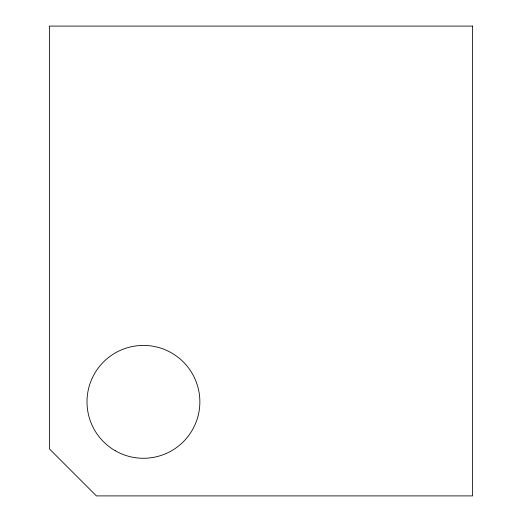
<?xml version="1.0" encoding="UTF-8"?>
<svg xmlns="http://www.w3.org/2000/svg" width="522" height="522" viewBox="0 0 522 522"><rect width="100%" height="100%" fill="white"/><g stroke="black" fill="none" stroke-linecap="round" stroke-linejoin="round"><path stroke-width="0.78" d="M472.619 26.1L49.381 26.1L49.381 448.874L96.407 495.9L472.619 495.9L472.619 26.1M115.218 450.721A56.435 56.435 0 0 0 199.867 401.849A56.435 56.435 0 0 0 115.218 352.976A56.435 56.435 0 0 0 115.218 450.721"/></g></svg>
